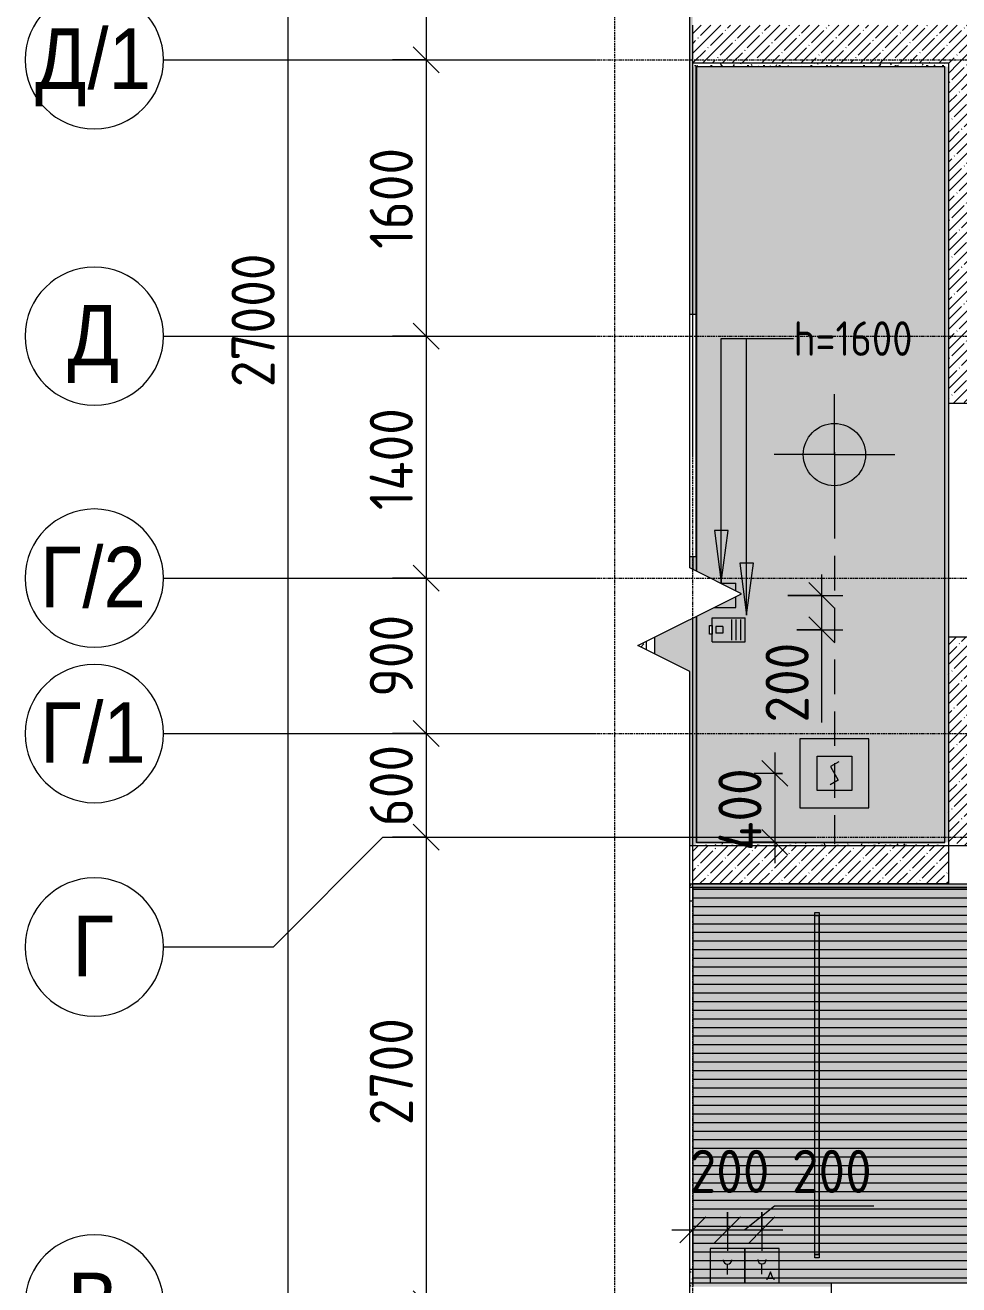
# Model space of a CAD drawing. Header units: millimetres. Extents: x 34897 to 231692, y -8553 to 29000.
# Drawn here: x 34897 to 40300, y 7910 to 15200 of the extents above; entities that cross this region are included whole.
import ezdxf

# ---------------------------------------------------------------- set-up
doc = ezdxf.new("R2010")
doc.units = ezdxf.units.MM
doc.linetypes.add('ADSK_Штрих_ш2 п1', pattern=[300, 200, -100])
doc.linetypes.add('Осевая', pattern=[31.75, 6.35, -4.7625, 15.875, -4.7625])
for name, color, linetype, lineweight in [('A-ANNO-DIMS', 7, 'Continuous', 9), ('A-ANNO-DIMS-100', 7, 'Continuous', 9), ('A-CLNG-PATT', 7, 'Continuous', 9), ('A-DETL', 7, 'Continuous', 9), ('A-DETL-1', 7, 'ADSK_Штрих_ш2 п1', 9), ('A-DETL-GENF', 7, 'Continuous', 9), ('A-WALL', 7, 'Continuous', 9), ('I-WALL', 7, 'Continuous', 9), ('Q-SPCQ', 7, 'Continuous', 9), ('Оси', 7, 'Continuous', 9), ('Оси-1', 7, 'Continuous', 20), ('Оси-2', 7, 'Осевая', 9)]:
    doc.layers.add(name, color=color, linetype=linetype, lineweight=lineweight)
for name, color, linetype, lineweight, true_color in [('A-ANNO-NOTE', 1, 'Continuous', 9, 0xff0000), ('A-CLNG-1', 7, 'Continuous', 9, 0xeaeaea), ('A-WALL-1', 7, 'Continuous', 9, 0x3c3c3c), ('A-WALL-FNSH-1', 7, 'Continuous', 9, 0x3c3c3c), ('E-LITE-EQPM-1', 7, 'Continuous', 9, 0xff8080), ('G-ANNO-TEXT-1', 7, 'Continuous', 9, 0x3c3c3c), ('I-WALL-1', 7, 'Continuous', 9, 0x535353), ('Q-SPCQ-3', 7, 'Continuous', 9, 0x008040), ('Q-SPCQ-4', 1, 'Continuous', 9, 0xff0000)]:
    doc.layers.add(name, color=color, linetype=linetype, lineweight=lineweight, true_color=true_color)
doc.layers.add('A-CLNG-PATT-1', color=7, linetype='Continuous', lineweight=9, transparency=1)
doc.styles.add('Arial', font='arial.ttf', dxfattribs={"width": 0.9, "height": 350})
doc.styles.add('GOST Common_1', font='GOST_Common.ttf', dxfattribs={"width": 0.9, "height": 200})
doc.styles.add('ISOCPEUR', font='isocpeur.ttf', dxfattribs={"width": 0.9, "height": 250})
doc.dimstyles.new('ISO-2_5_0_9К_БОЛЬШОЙ', dxfattribs={"dimscale": 304.8, "dimtxt": 248.995294, "dimasz": 0.492126, "dimexe": 0.393701, "dimexo": 0.984252, "dimgap": 0, "dimtad": 1, "dimdec": 0, "dimrnd": 10, "dimzin": 0, "dimdsep": 46, "dimtxsty": 'ISOCPEUR', "dimblk1": 'OBLIQUE', "dimblk2": 'OBLIQUE', "dimsah": 1, "dimcen": 0.09, "dimdle": 0.393701, "dimazin": 0, "dimtfac": 1, "dimtdec": 4, "dimtix": 1, "dimtmove": 0, "dimatfit": 3, "dimfxl": 1, "dimtvp": 1, "dimtolj": 1, "dimtzin": 0, "dimarcsym": 2})
doc.dimstyles.new('ISO-2_5_0_9К_БОЛЬШОЙ_1', dxfattribs={"dimscale": 304.8, "dimtxt": 248.995294, "dimasz": 0.492126, "dimexe": 0.393701, "dimexo": 0.984252, "dimgap": 0, "dimtad": 1, "dimdec": 0, "dimrnd": 10, "dimzin": 0, "dimdsep": 46, "dimtxsty": 'ISOCPEUR', "dimblk1": 'OBLIQUE', "dimblk2": 'OBLIQUE', "dimsah": 1, "dimcen": 0.09, "dimdle": 0.393701, "dimazin": 0, "dimtfac": 1, "dimtdec": 4, "dimtix": 1, "dimtmove": 1, "dimatfit": 3, "dimfxl": 1, "dimtvp": 1, "dimtolj": 1, "dimtzin": 0, "dimarcsym": 2})
doc.dimstyles.new('ISO-2_5_0_9К_БОЛЬШОЙ_2', dxfattribs={"dimscale": 304.8, "dimtxt": 248.995294, "dimasz": 0.492126, "dimexe": 0.393701, "dimexo": 0.984252, "dimgap": 0, "dimtad": 1, "dimdec": 0, "dimrnd": 10, "dimzin": 0, "dimdsep": 46, "dimtxsty": 'ISOCPEUR', "dimblk1": 'OBLIQUE', "dimblk2": 'OBLIQUE', "dimsah": 1, "dimcen": 0.09, "dimdle": 0.393701, "dimazin": 0, "dimtfac": 1, "dimtdec": 4, "dimtix": 1, "dimtmove": 2, "dimatfit": 3, "dimfxl": 1, "dimtvp": 1, "dimtolj": 1, "dimtzin": 0, "dimarcsym": 2})
pattern_1 = [(45, (0, 0), (-57.02463, 57.02463), []), (45, (57.025, 0), (-57.02463, 57.02463), [100.806, -20.161, 3.353, -16.808])]
pattern_2 = [(0, (0, 0), (121.92, 30.48), [10.058, -81.382, 10.058, -81.382, -487.68]), (0, (0, 0), (121.92, 30.48), [-182.88, 10.058, -172.822, 10.058, -81.382, -213.36]), (0, (0, 0), (121.92, 30.48), [-457.2, 10.058, -50.902, 10.058, -142.342]), (120, (45.72, 15.24), (-87.356454, 90.345817), [10.058, -81.382, 10.058, -81.382, -487.68]), (120, (45.72, 15.24), (-87.356454, 90.345817), [-182.88, 10.058, -172.822, 10.058, -81.382, -213.36]), (120, (45.72, 15.24), (-87.356454, 90.345817), [-457.2, 10.058, -50.902, 10.058, -142.342]), (240, (60.96, 76.2), (-34.563546, -120.825817), [10.058, -81.382, 10.058, -81.382, -487.68]), (240, (60.96, 76.2), (-34.563546, -120.825817), [-182.88, 10.058, -172.822, 10.058, -81.382, -213.36]), (240, (60.96, 76.2), (-34.563546, -120.825817), [-457.2, 10.058, -50.902, 10.058, -142.342])]

# ---------------------------------------------------------------- blocks, each defined once
blk = doc.blocks.new('Downlight - Strip - 2000 мм-27655400-Сводный план потолков 2 этажа в осях 12-23')
at = {"layer": 'E-LITE-EQPM-1'}
for p, q in [((-1000, -231.3), (-1000, -205.9)), ((-1000, -205.9), (-980.9, -205.9)), ((-980.9, -231.3), (-980.9, -205.9)), ((-980.9, -205.9), (981, -205.9)), ((-980.9, -205.9), (-980.9, -231.3)), ((-980.9, -231.3), (-980.9, -205.9)), ((-980.9, -205.9), (-980.9, -231.3)), ((-980.9, -205.9), (981, -205.9)), ((-980.9, -205.9), (981, -205.9)), ((981, -205.9), (981, -231.3)), ((981, -231.3), (981, -205.9)), ((981, -205.9), (1000, -205.9)), ((981, -231.3), (981, -205.9)), ((981, -205.9), (981, -231.3)), ((1000, -205.9), (1000, -231.3)), ((-980.9, -231.3), (-1000, -231.3)), ((981, -231.3), (-980.9, -231.3)), ((981, -231.3), (-980.9, -231.3)), ((-980.9, -231.3), (981, -231.3)), ((1000, -231.3), (981, -231.3))]:
    blk.add_line(p, q, dxfattribs=at)
blk = doc.blocks.new('Проводная влагозащищенная кнопка вызова - Вызывная панель экстренной видеосвязи 2-29717114-Сводный план потолков 2 этажа в осях 12-23')
at = {"layer": 'Q-SPCQ'}
for p, q in [((99, 229.8), (54.5, 229.8)), ((54.5, 140.9), (54.5, 229.8)), ((194.5, 229.8), (131.3, 229.8)), ((194.5, 103.4), (194.5, 229.8))]:
    blk.add_line(p, q, dxfattribs=at)
blk = doc.blocks.new('Вызывная панель экстренной видеосвязи1 - Вызывная панель экстренной видеосвязи 2-29717113-Сводный план потолков 2 этажа в осях 12-23')
at = {"layer": 'Q-SPCQ'}
for p, q in [((194.5, 282.7), (54.5, 282.7)), ((54.5, 91.2), (54.5, 282.7)), ((64.5, 256.2), (184.5, 256.2)), ((64.5, 229.8), (184.5, 229.8)), ((194.5, 91.2), (194.5, 282.7)), ((64.5, 203.4), (184.5, 203.4)), ((104.5, 153.4), (104.5, 113.4)), ((104.5, 153.4), (144.5, 153.4)), ((144.5, 153.4), (144.5, 113.4)), ((194.5, 91.2), (54.5, 91.2)), ((104.5, 113.4), (144.5, 113.4))]:
    blk.add_line(p, q, dxfattribs=at)
at = {"layer": 'Q-SPCQ-3'}
for p, q in [((99.5, 91.2), (149.5, 91.2)), ((99.5, 76.2), (99.5, 91.2)), ((149.5, 76.2), (99.5, 76.2)), ((149.5, 91.2), (149.5, 76.2))]:
    blk.add_line(p, q, dxfattribs=at)
blk = doc.blocks.new('Дистанционный пожарный извещатель - Монтируемые на перекрытии-30348713-Сводный план потолков 2 этажа в осях 12-23')
at = {"layer": 'Q-SPCQ'}
for p, q in [((0, 200), (-200, 200)), ((-200, 200), (-200, 0)), ((0, 0), (0, 200)), ((-100, 50), (-100, 110)), ((-200, 0), (0, 0)), ((-72.6, 28.2), (-72.6, 18.2)), ((-66.8, 28.2), (-72.6, 28.2)), ((-49.9, 64.5), (-66.8, 28.2)), ((-66.8, 28.2), (-36.8, 28.2)), ((-36.8, 28.2), (-49.9, 64.5)), ((-36.8, 28.2), (-31.8, 28.2)), ((-31.8, 28.2), (-31.8, 18.2))]:
    blk.add_line(p, q, dxfattribs=at)
blk.add_arc((-100, 135), 25, 180, 360, dxfattribs=at)
blk = doc.blocks.new('Извещатель пожарный ручной - Монтируемые на перекрытии-30340863-Сводный план потолков 2 этажа в осях 12-23')
at = {"layer": 'Q-SPCQ'}
for p, q in [((0, 200), (-200, 200)), ((-200, 200), (-200, 0)), ((0, 0), (0, 200)), ((-100, 50), (-100, 110))]:
    blk.add_line(p, q, dxfattribs=at)
blk.add_arc((-100, 135), 25, 180, 360, dxfattribs=at)
blk = doc.blocks.new('DET_L_Линия разрыва - М100-30654842-Сводный план потолков 2 этажа в осях 12-23')
at = {"layer": 'A-DETL-GENF'}
for p, q in [((11889.9, 300), (11739.9, 0)), ((12189.9, -300), (11889.9, 300)), ((11739.9, 0), (0, 0)), ((12339.9, 0), (12189.9, -300)), ((24079.7, 0), (12339.9, 0))]:
    blk.add_line(p, q, dxfattribs=at)
blk = doc.blocks.new('Ось сетки - D8-29747960-Сводный план потолков 2 этажа в осях 12-23')
at = {"layer": 'Оси-1'}
for start, end in [(360, 180), (180, 360)]:
    blk.add_arc((0, 0), 4, start, end, dxfattribs=at)
blk = doc.blocks.new('DIMBLOCK24-Сводный план потолков 2 этажа в осях 12-23')
at = {"layer": 'A-ANNO-DIMS-100', "lineweight": 20}
for p, q in [((37217.3, 17000), (37142.3, 17075)), ((37217.3, 17000), (37292.3, 16925)), ((37217.3, 15000), (37142.3, 15075)), ((37217.3, 15000), (37292.3, 14925))]:
    blk.add_line(p, q, dxfattribs=at)
at = {"layer": 'A-ANNO-DIMS-100'}
for p, q in [((37023.3, 17000), (37337.3, 17000)), ((37217.3, 17000), (37023.3, 17000)), ((37217.3, 17000), (37217.3, 15000)), ((37023.3, 15000), (37337.3, 15000)), ((37217.3, 15000), (37023.3, 15000))]:
    blk.add_line(p, q, dxfattribs=at)
at = {"layer": 'A-ANNO-DIMS-100', "color": 0, "insert": (36890.7, 15684), "char_height": 250, "width": 758.478, "attachment_point": 1, "rotation": 90, "line_spacing_factor": 1.149209, "style": 'ISOCPEUR'}
blk.add_mtext('2000', dxfattribs=at)
blk = doc.blocks.new('_Oblique')
at = {"color": 0, "linetype": 'ByBlock', "lineweight": -2}
blk.add_line((-0.5, -0.5), (0.5, 0.5), dxfattribs=at)
blk = doc.blocks.new('DIMBLOCK25-Сводный план потолков 2 этажа в осях 12-23')
at = {"layer": 'A-ANNO-DIMS-100', "lineweight": 20}
for p, q in [((37217.3, 15000), (37142.3, 15075)), ((37217.3, 15000), (37292.3, 14925)), ((37217.3, 13400), (37142.3, 13475)), ((37217.3, 13400), (37292.3, 13325))]:
    blk.add_line(p, q, dxfattribs=at)
at = {"layer": 'A-ANNO-DIMS-100'}
for p, q in [((37023.3, 15000), (37337.3, 15000)), ((37217.3, 15000), (37023.3, 15000)), ((37217.3, 15000), (37217.3, 13400)), ((37023.3, 13400), (37337.3, 13400)), ((37217.3, 13400), (37023.3, 13400))]:
    blk.add_line(p, q, dxfattribs=at)
at = {"layer": 'A-ANNO-DIMS-100', "color": 0, "insert": (36890.7, 13905.5), "char_height": 250, "width": 706.764, "attachment_point": 1, "rotation": 90, "line_spacing_factor": 1.149209, "style": 'ISOCPEUR'}
blk.add_mtext('1600', dxfattribs=at)
blk = doc.blocks.new('DIMBLOCK26-Сводный план потолков 2 этажа в осях 12-23')
at = {"layer": 'A-ANNO-DIMS-100', "lineweight": 20}
for p, q in [((37217.3, 13400), (37142.3, 13475)), ((37217.3, 13400), (37292.3, 13325)), ((37217.3, 12000), (37142.3, 12075)), ((37217.3, 12000), (37292.3, 11925))]:
    blk.add_line(p, q, dxfattribs=at)
at = {"layer": 'A-ANNO-DIMS-100'}
for p, q in [((37023.3, 13400), (37337.3, 13400)), ((37217.3, 13400), (37023.3, 13400)), ((37217.3, 13400), (37217.3, 12000)), ((37023.3, 12000), (37337.3, 12000)), ((37217.3, 12000), (37023.3, 12000))]:
    blk.add_line(p, q, dxfattribs=at)
at = {"layer": 'A-ANNO-DIMS-100', "color": 0, "insert": (36890.7, 12393.5), "char_height": 250, "width": 735.494, "attachment_point": 1, "rotation": 90, "line_spacing_factor": 1.149209, "style": 'ISOCPEUR'}
blk.add_mtext('1400', dxfattribs=at)
blk = doc.blocks.new('DIMBLOCK27-Сводный план потолков 2 этажа в осях 12-23')
at = {"layer": 'A-ANNO-DIMS-100', "lineweight": 20}
for p, q in [((37217.3, 12000), (37142.3, 12075)), ((37217.3, 12000), (37292.3, 11925)), ((37217.3, 11100), (37142.3, 11175)), ((37217.3, 11100), (37292.3, 11025))]:
    blk.add_line(p, q, dxfattribs=at)
at = {"layer": 'A-ANNO-DIMS-100'}
for p, q in [((37023.3, 12000), (37337.3, 12000)), ((37217.3, 12000), (37023.3, 12000)), ((37217.3, 12000), (37217.3, 11100)), ((37023.3, 11100), (37337.3, 11100)), ((37217.3, 11100), (37023.3, 11100))]:
    blk.add_line(p, q, dxfattribs=at)
at = {"layer": 'A-ANNO-DIMS-100', "color": 0, "insert": (36890.7, 11313), "char_height": 250, "width": 568.858, "attachment_point": 1, "rotation": 90, "line_spacing_factor": 1.149209, "style": 'ISOCPEUR'}
blk.add_mtext('900', dxfattribs=at)
blk = doc.blocks.new('DIMBLOCK28-Сводный план потолков 2 этажа в осях 12-23')
at = {"layer": 'A-ANNO-DIMS-100', "lineweight": 20}
for p, q in [((37217.3, 11100), (37142.3, 11175)), ((37217.3, 11100), (37292.3, 11025)), ((37217.3, 10500), (37142.3, 10575)), ((37217.3, 10500), (37292.3, 10425))]:
    blk.add_line(p, q, dxfattribs=at)
at = {"layer": 'A-ANNO-DIMS-100'}
for p, q in [((37023.3, 11100), (37337.3, 11100)), ((37217.3, 11100), (37023.3, 11100)), ((37217.3, 11100), (37217.3, 10500)), ((37023.3, 10500), (37337.3, 10500)), ((37217.3, 10500), (37023.3, 10500))]:
    blk.add_line(p, q, dxfattribs=at)
at = {"layer": 'A-ANNO-DIMS-100', "color": 0, "insert": (36890.7, 10563), "char_height": 250, "width": 568.858, "attachment_point": 1, "rotation": 90, "line_spacing_factor": 1.149209, "style": 'ISOCPEUR'}
blk.add_mtext('600', dxfattribs=at)
blk = doc.blocks.new('DIMBLOCK29-Сводный план потолков 2 этажа в осях 12-23')
at = {"layer": 'A-ANNO-DIMS-100', "lineweight": 20}
for p, q in [((37217.3, 10500), (37142.3, 10575)), ((37217.3, 10500), (37292.3, 10425)), ((37217.3, 7800), (37142.3, 7875)), ((37217.3, 7800), (37292.3, 7725))]:
    blk.add_line(p, q, dxfattribs=at)
at = {"layer": 'A-ANNO-DIMS-100'}
for p, q in [((37023.3, 10500), (37337.3, 10500)), ((37217.3, 10500), (37023.3, 10500)), ((37217.3, 10500), (37217.3, 7800)), ((37023.3, 7800), (37337.3, 7800)), ((37217.3, 7800), (37023.3, 7800))]:
    blk.add_line(p, q, dxfattribs=at)
at = {"layer": 'A-ANNO-DIMS-100', "color": 0, "insert": (36890.7, 8834), "char_height": 250, "width": 758.478, "attachment_point": 1, "rotation": 90, "line_spacing_factor": 1.149209, "style": 'ISOCPEUR'}
blk.add_mtext('2700', dxfattribs=at)
blk = doc.blocks.new('DIMBLOCK32-Сводный план потолков 2 этажа в осях 12-23')
at = {"layer": 'A-ANNO-DIMS-100'}
for p, q in [((36417.3, 27120), (36417.3, -120)), ((36223.3, 27000), (36537.3, 27000)), ((36417.3, 27000), (36223.3, 27000)), ((36223.3, 0), (36537.3, 0)), ((36417.3, 0), (36223.3, 0))]:
    blk.add_line(p, q, dxfattribs=at)
at = {"layer": 'A-ANNO-DIMS-100', "lineweight": 20}
for p, q in [((36417.3, 27000), (36342.3, 27075)), ((36417.3, 27000), (36492.3, 26925)), ((36417.3, 0), (36342.3, 75)), ((36417.3, 0), (36492.3, -75))]:
    blk.add_line(p, q, dxfattribs=at)
at = {"layer": 'A-ANNO-DIMS-100', "color": 0, "insert": (36090.7, 13105), "char_height": 250, "width": 948.097, "attachment_point": 1, "rotation": 90, "line_spacing_factor": 1.149209, "style": 'ISOCPEUR'}
blk.add_mtext('27000', dxfattribs=at)
blk = doc.blocks.new('DIMBLOCK52-Сводный план потолков 2 этажа в осях 12-23')
at = {"layer": 'A-ANNO-DIMS-100', "lineweight": 20}
for p, q in [((39507.9, 11900), (39432.9, 11975)), ((39507.9, 11900), (39582.9, 11825)), ((39507.9, 11700), (39432.9, 11775)), ((39507.9, 11700), (39582.9, 11625))]:
    blk.add_line(p, q, dxfattribs=at)
at = {"layer": 'A-ANNO-DIMS-100'}
for p, q in [((39507.9, 11580), (39507.9, 12020)), ((39310.3, 11900), (39627.9, 11900)), ((39507.9, 11900), (39310.3, 11900)), ((39507.9, 11738.2), (39507.9, 11800)), ((39507.9, 11164.1), (39507.9, 11738.2)), ((39363.2, 11700), (39627.9, 11700)), ((39507.9, 11700), (39363.2, 11700))]:
    blk.add_line(p, q, dxfattribs=at)
at = {"layer": 'A-ANNO-DIMS-100', "color": 0, "insert": (39181.3, 11164.1), "char_height": 250, "width": 568.858, "attachment_point": 1, "rotation": 90, "line_spacing_factor": 1.149209, "style": 'ISOCPEUR'}
blk.add_mtext('200', dxfattribs=at)
blk = doc.blocks.new('DIMBLOCK53-Сводный план потолков 2 этажа в осях 12-23')
at = {"layer": 'A-ANNO-DIMS-100', "lineweight": 20}
for p, q in [((39235.1, 10870), (39160.1, 10945)), ((39235.1, 10870), (39310.1, 10795)), ((39235.1, 10471), (39160.1, 10546)), ((39235.1, 10471), (39310.1, 10396))]:
    blk.add_line(p, q, dxfattribs=at)
at = {"layer": 'A-ANNO-DIMS-100'}
for p, q in [((39235.1, 10990), (39235.1, 10351)), ((39280, 10870), (39115.1, 10870)), ((39235.1, 10870), (39280, 10870)), ((39041.2, 10471), (39355.1, 10471)), ((39235.1, 10471), (39041.2, 10471))]:
    blk.add_line(p, q, dxfattribs=at)
at = {"layer": 'A-ANNO-DIMS-100', "color": 0, "insert": (38908.5, 10421.5), "char_height": 250, "width": 597.589, "attachment_point": 1, "rotation": 90, "line_spacing_factor": 1.149209, "style": 'ISOCPEUR'}
blk.add_mtext('400', dxfattribs=at)
blk = doc.blocks.new('DIMBLOCK105-Сводный план потолков 2 этажа в осях 12-23')
at = {"layer": 'A-ANNO-DIMS-100'}
for p, q in [((38760, 8033.5), (38760, 8347.5)), ((38961, 8330), (38961, 8107.5)), ((38961, 8227.5), (38961, 8330)), ((38640, 8227.5), (38961, 8227.5)), ((38760, 8227.5), (38760, 8033.5))]:
    blk.add_line(p, q, dxfattribs=at)
at = {"layer": 'A-ANNO-DIMS-100', "lineweight": 20}
for p, q in [((38760, 8227.5), (38835, 8302.5)), ((38961, 8227.5), (39036, 8302.5)), ((38760, 8227.5), (38685, 8152.5)), ((38961, 8227.5), (38886, 8152.5))]:
    blk.add_line(p, q, dxfattribs=at)
at = {"layer": 'A-ANNO-DIMS-100', "color": 0, "insert": (38742.2, 8691.3), "char_height": 250, "width": 568.858, "attachment_point": 1, "line_spacing_factor": 1.149209, "style": 'ISOCPEUR'}
blk.add_mtext('200', dxfattribs=at)
blk = doc.blocks.new('DIMBLOCK106-Сводный план потолков 2 этажа в осях 12-23')
at = {"layer": 'A-ANNO-DIMS-100'}
for p, q in [((38961, 8330), (38961, 8107.5)), ((38961, 8227.5), (38961, 8330)), ((39234, 8364.6), (39061, 8227.5)), ((39161, 8331), (39161, 8107.5)), ((39161, 8227.5), (39161, 8331)), ((39808.1, 8364.6), (39234, 8364.6)), ((38961, 8227.5), (39281, 8227.5))]:
    blk.add_line(p, q, dxfattribs=at)
at = {"layer": 'A-ANNO-DIMS-100', "lineweight": 20}
for p, q in [((38961, 8227.5), (39036, 8302.5)), ((39161, 8227.5), (39236, 8302.5)), ((38961, 8227.5), (38886, 8152.5)), ((39161, 8227.5), (39086, 8152.5))]:
    blk.add_line(p, q, dxfattribs=at)
at = {"layer": 'A-ANNO-DIMS-100', "color": 0, "insert": (39334, 8691.3), "char_height": 250, "width": 568.858, "attachment_point": 1, "line_spacing_factor": 1.149209, "style": 'ISOCPEUR'}
blk.add_mtext('200', dxfattribs=at)

msp = doc.modelspace()

# ---------------------------------------------------------------- hatches: boundary and pattern name
at = {"layer": 'A-CLNG-PATT'}
h = msp.add_hatch(dxfattribs=at)
h.set_pattern_fill('FP_47', color=256, style=0, pattern_type=2)
h.set_pattern_definition([(0, (57110, 9800), (0, -50), [])])
h.paths.add_polyline_path([(74622.4, 7921), (74729, 7921), (74729, 8301), (75459, 8301), (75459, 10879), (74015.2, 10879), (74015.2, 10868.5), (66296, 10868.5), (66296, 10880), (47239.7, 10879), (47239.7, 11679), (44781.7, 11679), (44781.7, 10879), (42401, 10879), (42401, 10209), (40882.1, 10209), (40874, 10176.3), (40851.6, 10133.6), (40819.6, 10097.5), (40779.9, 10070.2), (40734.9, 10053.1), (40687, 10047.2), (40639.1, 10053.1), (40594.1, 10070.2), (40554.4, 10097.5), (40522.4, 10133.6), (40500, 10176.3), (40491.9, 10209), (38761, 10209), (38761, 7921), (68010, 7921), (68010, 7940), (68110, 7940), (68110, 7921), (68760.5, 7921), (68760.5, 7940), (68860.5, 7940), (68860.5, 7921), (73167.7, 7921)])
h.paths.add_polyline_path([(57006.1, 9202), (56957.9, 9202), (56911, 9213.5), (56868.4, 9235.9), (56832.3, 9267.9), (56804.9, 9307.6), (56787.8, 9352.6), (56782, 9400.5), (56787.8, 9448.4), (56804.9, 9493.4), (56832.3, 9533.1), (56868.4, 9565.1), (56911, 9587.5), (56957.9, 9599), (57006.1, 9599), (57052.9, 9587.5), (57095.6, 9565.1), (57131.7, 9533.1), (57159.1, 9493.4), (57176.2, 9448.4), (57182, 9400.5), (57176.2, 9352.6), (57159.1, 9307.6), (57131.7, 9267.9), (57095.6, 9235.9), (57052.9, 9213.5)])
h.paths.add_polyline_path([(57357.9, 9202), (57311, 9213.5), (57268.4, 9235.9), (57232.3, 9267.9), (57204.9, 9307.6), (57187.8, 9352.6), (57182, 9400.5), (57187.8, 9448.4), (57204.9, 9493.4), (57232.3, 9533.1), (57268.4, 9565.1), (57311, 9587.5), (57357.9, 9599), (57406.1, 9599), (57452.9, 9587.5), (57495.6, 9565.1), (57531.7, 9533.1), (57559.1, 9493.4), (57576.2, 9448.4), (57582, 9400.5), (57576.2, 9352.6), (57559.1, 9307.6), (57531.7, 9267.9), (57495.6, 9235.9), (57452.9, 9213.5), (57406.1, 9202)])
at = {"layer": 'A-CLNG-PATT-1'}
h = msp.add_hatch(color=256, dxfattribs=at)
h.paths.add_polyline_path([(38781, 10470), (40219, 10470), (40219, 14960), (38781, 14959), (38781, 12040.7), (39042.7, 11909.9), (38781, 11779), (38781, 10890)])
h.paths.add_polyline_path([(38871.7, 11675.5), (38856.7, 11675.5), (38856.7, 11725.5), (38871.7, 11725.5)])
h = msp.add_hatch(color=256, dxfattribs=at)
h.paths.add_polyline_path([(74622.4, 7921), (74729, 7921), (74729, 8301), (75459, 8301), (75459, 10879), (74015.2, 10879), (74015.2, 10868.5), (66296, 10868.5), (66296, 10880), (47239.7, 10879), (47239.7, 11679), (44781.7, 11679), (44781.7, 10879), (42401, 10879), (42401, 10209), (40882.1, 10209), (40874, 10176.3), (40851.6, 10133.6), (40819.6, 10097.5), (40779.9, 10070.2), (40734.9, 10053.1), (40687, 10047.2), (40639.1, 10053.1), (40594.1, 10070.2), (40554.4, 10097.5), (40522.4, 10133.6), (40500, 10176.3), (40491.9, 10209), (38761, 10209), (38761, 7921), (68010, 7921), (68010, 7940), (68110, 7940), (68110, 7921), (68760.5, 7921), (68760.5, 7940), (68860.5, 7940), (68860.5, 7921), (73167.7, 7921)])
h.paths.add_polyline_path([(56957.9, 9202), (56911, 9213.5), (56868.4, 9235.9), (56832.3, 9267.9), (56804.9, 9307.6), (56787.8, 9352.6), (56782, 9400.5), (56787.8, 9448.4), (56804.9, 9493.4), (56832.3, 9533.1), (56868.4, 9565.1), (56911, 9587.5), (56957.9, 9599), (57006.1, 9599), (57052.9, 9587.5), (57095.6, 9565.1), (57131.7, 9533.1), (57159.1, 9493.4), (57176.2, 9448.4), (57182, 9400.5), (57176.2, 9352.6), (57159.1, 9307.6), (57131.7, 9267.9), (57095.6, 9235.9), (57052.9, 9213.5), (57006.1, 9202)])
h.paths.add_polyline_path([(57357.9, 9202), (57311, 9213.5), (57268.4, 9235.9), (57232.3, 9267.9), (57204.9, 9307.6), (57187.8, 9352.6), (57182, 9400.5), (57187.8, 9448.4), (57204.9, 9493.4), (57232.3, 9533.1), (57268.4, 9565.1), (57311, 9587.5), (57357.9, 9599), (57406.1, 9599), (57452.9, 9587.5), (57495.6, 9565.1), (57531.7, 9533.1), (57559.1, 9493.4), (57576.2, 9448.4), (57582, 9400.5), (57576.2, 9352.6), (57559.1, 9307.6), (57531.7, 9267.9), (57495.6, 9235.9), (57452.9, 9213.5), (57406.1, 9202)])
h.paths.add_polyline_path([(73509, 10879.5), (73509, 10900), (66791, 10900), (66791, 10879.5), (73167.7, 10879.5)])
at = {"layer": 'G-ANNO-TEXT-1'}
for points in [[(38925.4, 11974.9), (38964.9, 12274.9), (38885.9, 12274.9)], [(39071.7, 11786.2), (39111.2, 12086.2), (39032.2, 12086.2)]]:
    msp.add_hatch(color=256, dxfattribs=at).paths.add_polyline_path(points)
at = {"layer": 'I-WALL'}
h = msp.add_hatch(dxfattribs=at)
h.set_pattern_fill('FP_17', color=256, style=0, pattern_type=2)
h.set_pattern_definition(pattern_1)
h.paths.add_polyline_path([(38742.7, 10450), (38760, 10450.5), (38760, 11768.5), (38540, 11658.5), (38540, 11561.2), (38742.7, 11459.9), (38742.7, 10450.5)])
h.paths.add_polyline_path([(38760, 12051.2), (38760, 12125), (38742.7, 12125), (38742.7, 12059.9), (38749.4, 12056.5)])
h.paths.add_polyline_path([(38742.7, 13525), (38760, 13525), (38760, 21575), (38742.7, 21575), (38742.7, 13526.9)])
h.paths.add_polyline_path([(38760, 22975), (38760, 23420.3), (38742.7, 23420.3), (38742.7, 22975)])
h = msp.add_hatch(dxfattribs=at)
h.set_pattern_fill('FP_17', color=256, style=0, pattern_type=2)
h.set_pattern_definition(pattern_1)
h.paths.add_polyline_path([(42160, 14980), (42380, 14980), (42380, 15200), (38760, 15200), (38760, 14980), (41164.1, 14980)])
h = msp.add_hatch(dxfattribs=at)
h.set_pattern_fill('FP_46', color=256, style=0, pattern_type=2)
h.set_pattern_definition(pattern_2)
h.paths.add_polyline_path([(40219, 14960), (40240, 14960), (40240, 14980), (38760, 14980), (38760, 14960), (38780, 14960)])
h = msp.add_hatch(dxfattribs=at)
h.set_pattern_fill('FP_46', color=256, style=0, pattern_type=2)
h.set_pattern_definition(pattern_2)
h.paths.add_polyline_path([(38780, 10450), (38780, 11778.5), (38760, 11768.5), (38760, 10450)])
h.paths.add_polyline_path([(38780, 12041.2), (38780, 12125), (38760, 12125), (38760.9, 12050.7)])
h.paths.add_polyline_path([(38760, 13525), (38780, 13525), (38780, 14960), (38760, 14960), (38760, 13526.9)])
h = msp.add_hatch(dxfattribs=at)
h.set_pattern_fill('FP_46', color=256, style=0, pattern_type=2)
h.set_pattern_definition(pattern_2)
h.paths.add_polyline_path([(40240, 10470), (40240, 14960), (40220, 14960), (40220, 10470)])
h = msp.add_hatch(dxfattribs=at)
h.set_pattern_fill('FP_17', color=256, style=0, pattern_type=2)
h.set_pattern_definition(pattern_1)
h.paths.add_polyline_path([(40460, 14280), (40460, 14980), (40240, 14980), (40240, 14280)])
h = msp.add_hatch(dxfattribs=at)
h.set_pattern_fill('FP_17', color=256, style=0, pattern_type=2)
h.set_pattern_definition(pattern_1)
h.paths.add_polyline_path([(40460, 10450), (40460, 11660), (40240, 11660), (40240, 10450)])
h.paths.add_polyline_path([(40460, 13010), (40460, 14280), (40240, 14280), (40240, 13010)])
h = msp.add_hatch(dxfattribs=at)
h.set_pattern_fill('FP_17', color=256, style=0, pattern_type=2)
h.set_pattern_definition(pattern_1)
h.paths.add_polyline_path([(38490, 11586.2), (38490, 11633.5), (38442.7, 11609.9)])
h = msp.add_hatch(dxfattribs=at)
h.set_pattern_fill('FP_17', color=256, style=0, pattern_type=2)
h.set_pattern_definition(pattern_1)
h.paths.add_polyline_path([(40240, 10230), (40240, 10450), (38760, 10450), (38760, 10230), (39709.4, 10230)])
h = msp.add_hatch(dxfattribs=at)
h.set_pattern_fill('FP_46', color=256, style=0, pattern_type=2)
h.set_pattern_definition(pattern_2)
h.paths.add_polyline_path([(40240, 10450), (40240, 10470), (38780, 10470), (38780, 10450), (39709.4, 10450)])
h = msp.add_hatch(dxfattribs=at)
h.set_pattern_fill('FP_46', color=256, style=0, pattern_type=2)
h.set_pattern_definition(pattern_2)
h.paths.add_polyline_path([(42380, 10210), (42380, 10230), (38742.7, 10230), (38742.7, 10210), (41164.1, 10210)])
h = msp.add_hatch(dxfattribs=at)
h.set_pattern_fill('FP_46', color=256, style=0, pattern_type=2)
h.set_pattern_definition(pattern_2)
h.paths.add_polyline_path([(38760, 7900), (38760, 8000), (38742.7, 8000), (38742.7, 7900)])
h.paths.add_polyline_path([(38742.7, 10130), (38760, 10130), (38760, 10230), (38742.7, 10230), (38742.7, 10140.5)])
h = msp.add_hatch(dxfattribs=at)
h.set_pattern_fill('FP_46', color=256, style=0, pattern_type=2)
h.set_pattern_definition(pattern_2)
h.paths.add_polyline_path([(74750, 7900), (74750, 7920), (73705, 7920), (73705, 7900), (74622.4, 7900)])
h.paths.add_polyline_path([(71735, 7900), (72305, 7900), (72305, 7920), (71735, 7920)])
h.paths.add_polyline_path([(70258.2, 7900), (70635, 7900), (70635, 7920), (69360.5, 7920), (69360.5, 7900)])
h.paths.add_polyline_path([(68260.5, 7900), (68260.5, 7920), (67055, 7920), (67055, 7900), (68110, 7900)])
h.paths.add_polyline_path([(65955, 7900), (65955, 7920), (59931, 7920), (59931, 7900), (65910, 7900)])
h.paths.add_polyline_path([(56910, 7900), (57431, 7900), (57431, 7920), (50930, 7920), (50930, 7900), (56410, 7900)])
h.paths.add_polyline_path([(48430, 7900), (48430, 7920), (42061, 7920), (42061, 7900), (47910, 7900)])
h.paths.add_polyline_path([(39561, 7900), (39561, 7920), (38742.7, 7920), (38742.7, 7900), (39040, 7900)])

# ---------------------------------------------------------------- linework, layer by layer
at = {"layer": 'A-ANNO-NOTE'}
for q in [(39580, 13063.9), (39231.1, 12715), (39580, 12366.1), (39928.9, 12715)]:
    msp.add_line((39580, 12715), q, dxfattribs=at)
msp.add_circle((39580, 12715), 180, dxfattribs=at)
at = {"layer": 'A-CLNG-1'}
for p, q in [((38781, 14960), (38781, 12040.7)), ((40219, 10470), (40219, 14960)), ((40491.9, 10209), (38761, 10209)), ((38761, 10209), (38761, 7921)), ((38761, 7921), (67055, 7921))]:
    msp.add_line(p, q, dxfattribs=at)
at = {"layer": 'A-DETL'}
for p, q in [((39380, 11070), (39380, 10670)), ((39780, 11070), (39380, 11070)), ((39780, 10670), (39780, 11070)), ((39605.1, 10936.5), (39557.5, 10909)), ((39557.5, 10909), (39602.5, 10831)), ((39602.5, 10831), (39554.9, 10803.5)), ((39380, 10670), (39780, 10670))]:
    msp.add_line(p, q, dxfattribs=at)
at = {"layer": 'A-DETL-1'}
for p, q in [((39580, 12728.9), (39580, 10460)), ((39480, 10970), (39680, 10970)), ((39480, 10770), (39480, 10970)), ((39680, 10970), (39680, 10770)), ((39680, 10770), (39480, 10770)), ((38761, 9400), (75459, 9400))]:
    msp.add_line(p, q, dxfattribs=at)
at = {"layer": 'A-WALL'}
for p, q in [((40240, 14980), (38760, 14980)), ((38760, 13525), (38760, 14980)), ((38780, 14960), (40220, 14960)), ((38780, 13525), (38780, 14960)), ((38760, 12125), (38760, 12051.2)), ((38780, 12125), (38780, 12041.2)), ((38760, 10230), (38760, 11768.5)), ((38780, 11778.5), (38780, 10470)), ((40240, 11660), (40240, 10230)), ((40460, 10450), (38760, 10450)), ((38781, 10470), (40220, 10470)), ((38742.7, 10230), (38760, 10230)), ((38760, 10130), (38760, 10230)), ((39561, 7920), (38742.7, 7920))]:
    msp.add_line(p, q, dxfattribs=at)
at = {"layer": 'A-WALL-1'}
for p, q in [((40220, 10470), (40220, 14960)), ((40240, 14980), (40240, 11660)), ((38780, 13525), (38742.7, 13525)), ((40460, 13010), (40240, 13010)), ((38742.7, 12125), (38780, 12125)), ((38490, 11633.5), (38490, 11586.2)), ((38540, 11561.2), (38540, 11658.5)), ((40240, 11660), (40460, 11660)), ((38760, 10450), (38742.7, 10450)), ((38760, 10210), (38742.7, 10210)), ((40240, 10230), (38760, 10230)), ((38760, 10230), (42380, 10230)), ((38760, 10130), (38742.7, 10130)), ((38742.7, 8000), (38760, 8000)), ((38760, 7920), (38760, 7900)), ((39561, 7920), (39561, 7680))]:
    msp.add_line(p, q, dxfattribs=at)
at = {"layer": 'A-WALL-FNSH-1'}
for p, q in [((40219, 14959), (38781, 14959)), ((38781, 13525), (38780, 13525)), ((38780, 12125), (38781, 12125)), ((38781, 11779), (38781, 10470)), ((38780, 10471), (40219, 10471)), ((38781, 10470), (38780, 10470)), ((38760, 10210), (42400, 10210)), ((38761, 10130), (38760, 10130)), ((38760, 7920), (38760, 8000)), ((38760, 8000), (38761, 8000)), ((39561, 7921), (39561, 7920))]:
    msp.add_line(p, q, dxfattribs=at)
at = {"layer": 'G-ANNO-TEXT-1'}
for p, q in [((38925.4, 13386.3), (39343.2, 13386.3)), ((38925.4, 11974.9), (38925.4, 13386.3)), ((39071.7, 13386.3), (39343.2, 13386.3)), ((39071.7, 11786.2), (39071.7, 13386.3)), ((38964.9, 12274.9), (38885.9, 12274.9)), ((38885.9, 12274.9), (38925.4, 11974.9)), ((38925.4, 11974.9), (38964.9, 12274.9)), ((39111.2, 12086.2), (39032.2, 12086.2)), ((39032.2, 12086.2), (39071.7, 11786.2)), ((39071.7, 11786.2), (39111.2, 12086.2))]:
    msp.add_line(p, q, dxfattribs=at)
at = {"layer": 'I-WALL-1'}
for p, q in [((38780, 12125), (38780, 13525)), ((38742.7, 10230), (38760, 10230))]:
    msp.add_line(p, q, dxfattribs=at)
at = {"layer": 'Оси'}
for p, q in [((38760, 12700), (38760, 15200)), ((35696.8, 15000), (38196.8, 15000)), ((35696.8, 13400), (38196.8, 13400)), ((35696.8, 12000), (38196.8, 12000)), ((35696.8, 11100), (38196.8, 11100)), ((36966.8, 10500), (36331.8, 9865)), ((36966.8, 10500), (39466.8, 10500)), ((36331.8, 9865), (35696.8, 9865))]:
    msp.add_line(p, q, dxfattribs=at)
at = {"layer": 'Оси-2'}
for p, q in [((38310, 593.7), (38310, 21277.7)), ((38196.8, 15000), (81430.3, 15000)), ((38196.8, 13400), (81430.3, 13400)), ((38760, 1863.7), (38760, 12700)), ((38196.8, 12000), (42590.3, 12000)), ((38196.8, 11100), (82030.3, 11100)), ((39466.8, 10500), (82030.3, 10500))]:
    msp.add_line(p, q, dxfattribs=at)

# ---------------------------------------------------------------- block references
at = {"layer": 'A-DETL-GENF', "rotation": 270.0000000000003}
msp.add_blockref('DET_L_Линия разрыва - М100-30654842-Сводный план потолков 2 этажа в осях 12-23', (38742.7, 23799.7), dxfattribs=at)
at = {"layer": 'E-LITE-EQPM-1', "rotation": 89.9999999999999}
msp.add_blockref('Downlight - Strip - 2000 мм-27655400-Сводный план потолков 2 этажа в осях 12-23', (39261.4, 9065.5), dxfattribs=at)
at = {"layer": 'Q-SPCQ-3', "rotation": 269.9999999999999}
for name, p in [('Проводная влагозащищенная кнопка вызова - Вызывная панель экстренной видеосвязи 2-29717114-Сводный план потолков 2 этажа в осях 12-23', (38780.5, 12025)), ('Вызывная панель экстренной видеосвязи1 - Вызывная панель экстренной видеосвязи 2-29717113-Сводный план потолков 2 этажа в осях 12-23', (38780.5, 11825))]:
    msp.add_blockref(name, p, dxfattribs=at)
at = {"layer": 'Q-SPCQ-4'}
for name, p in [('Извещатель пожарный ручной - Монтируемые на перекрытии-30340863-Сводный план потолков 2 этажа в осях 12-23', (39061, 7920)), ('Дистанционный пожарный извещатель - Монтируемые на перекрытии-30348713-Сводный план потолков 2 этажа в осях 12-23', (39261, 7921))]:
    msp.add_blockref(name, p, dxfattribs=at)
at = {"layer": 'Оси-1', "xscale": 99.99999999999993, "yscale": 99.99999999999993, "zscale": 99.99999999999993, "rotation": 269.9999999999994}
for p in [(35296.8, 15000), (35296.8, 13400), (35296.8, 12000), (35296.8, 11100), (35296.8, 9865), (35296.8, 7800)]:
    msp.add_blockref('Ось сетки - D8-29747960-Сводный план потолков 2 этажа в осях 12-23', p, dxfattribs=at)

# ---------------------------------------------------------------- texts
at = {"layer": 'G-ANNO-TEXT-1', "insert": (39343.2, 13486.3), "char_height": 200, "width": 901.898, "attachment_point": 1, "style": 'GOST Common_1'}
msp.add_mtext('h=1600', dxfattribs=at)
at = {"layer": 'Оси', "char_height": 350, "attachment_point": 1, "style": 'Arial'}
for s, insert, width in [('\\fArial|b0|i0|c204|p34|;\\W.9;Д', (34953.7, 15181), 367.975), ('/1', (35257.3, 15181), 454.557), ('\\fArial|b0|i0|c204|p34|;\\W.9;Д', (35141.4, 13581), 367.975), ('\\fArial|b0|i0|c204|p34|;\\W.9;Г', (34983.4, 12181), 295.823), ('/2', (35227.5, 12181), 454.557), ('/1', (35227.5, 11281), 454.557), ('\\fArial|b0|i0|c204|p34|;\\W.9;Г', (34983.4, 11281), 295.823), ('\\fArial|b0|i0|c204|p34|;\\W.9;Г', (35171.1, 10046), 295.823), ('\\fArial|b0|i0|c204|p34|;\\W.9;В', (35144.1, 7981), 360.759)]:
    msp.add_mtext(s, dxfattribs=dict(at, insert=insert, width=width))

# ---------------------------------------------------------------- dimensions: what is measured, and where the dimension line sits
at = {"layer": 'A-ANNO-DIMS'}
for base, p1, p2, override, picture, middle in [((36417.3, 0), (36523.3, 27000), (36523.3, 0), {"dimpost": '<>', "dimfxl": 26999.999823}, 'DIMBLOCK32-Сводный план потолков 2 этажа в осях 12-23', (36292.3, 13500)), ((37217.3, 15000), (37323.3, 17000), (37323.3, 15000), {"dimpost": '<>', "dimfxl": 2000.000075}, 'DIMBLOCK24-Сводный план потолков 2 этажа в осях 12-23', (37092.3, 16000)), ((37217.3, 13400), (37323.3, 15000), (37323.3, 13400), {"dimpost": '<>', "dimfxl": 1600}, 'DIMBLOCK25-Сводный план потолков 2 этажа в осях 12-23', (37092.3, 14200)), ((37217.3, 12000), (37323.3, 13400), (37323.3, 12000), {"dimpost": '<>', "dimfxl": 1399.999995}, 'DIMBLOCK26-Сводный план потолков 2 этажа в осях 12-23', (37092.3, 12700)), ((37217.3, 11100), (37323.3, 12000), (37323.3, 11100), {"dimpost": '<>', "dimfxl": 900}, 'DIMBLOCK27-Сводный план потолков 2 этажа в осях 12-23', (37092.3, 11550)), ((37217.3, 10500), (37323.3, 11100), (37323.3, 10500), {"dimpost": '<>', "dimfxl": 600}, 'DIMBLOCK28-Сводный план потолков 2 этажа в осях 12-23', (37092.3, 10800)), ((39235.1, 10471), (39580, 10870), (39341.2, 10471), {"dimpost": '<>', "dimfxl": 465.006387}, 'DIMBLOCK53-Сводный план потолков 2 этажа в осях 12-23', (39110.1, 10670.5)), ((37217.3, 7800), (37323.3, 10500), (37323.3, 7800), {"dimpost": '<>', "dimfxl": 2700}, 'DIMBLOCK29-Сводный план потолков 2 этажа в осях 12-23', (37092.3, 9150))]:
    dim = msp.add_linear_dim(base=base, p1=p1, p2=p2, angle=90, dimstyle='ISO-2_5_0_9К_БОЛЬШОЙ', override=override, dxfattribs=at)
    dim.commit()
    dim.dimension.update_dxf_attribs({"geometry": picture, "text_midpoint": middle})
dim = msp.add_linear_dim(base=(39507.9, 11900), p1=(39063.2, 11700), p2=(39010.3, 11900), angle=90, dimstyle='ISO-2_5_0_9К_БОЛЬШОЙ_1', override={"dimpost": '<>', "dimfxl": 206.866811}, dxfattribs=at)
dim.commit()
dim.dimension.update_dxf_attribs({"geometry": 'DIMBLOCK52-Сводный план потолков 2 этажа в осях 12-23', "text_midpoint": (39347.9, 11448.6), "dimtype": 160, "text_rotation": 90})
for base, p1, p2, dimstyle, override, picture, middle in [((38961, 8227.5), (38760, 8333.5), (38961, 8030), 'ISO-2_5_0_9К_БОЛЬШОЙ_2', {"dimpost": '<>', "dimfxl": 364.060166}, 'DIMBLOCK105-Сводный план потолков 2 этажа в осях 12-23', (39026.6, 8524.6)), ((39161, 8227.5), (38961, 8030), (39161, 8031), 'ISO-2_5_0_9К_БОЛЬШОЙ_1', {"dimpost": '<>', "dimfxl": 200.0025}, 'DIMBLOCK106-Сводный план потолков 2 этажа в осях 12-23', (39618.5, 8524.6))]:
    dim = msp.add_linear_dim(base=base, p1=p1, p2=p2, dimstyle=dimstyle, override=override, dxfattribs=at)
    dim.commit()
    dim.dimension.update_dxf_attribs({"geometry": picture, "text_midpoint": middle, "dimtype": 160})

doc.saveas('drawing.dxf')
